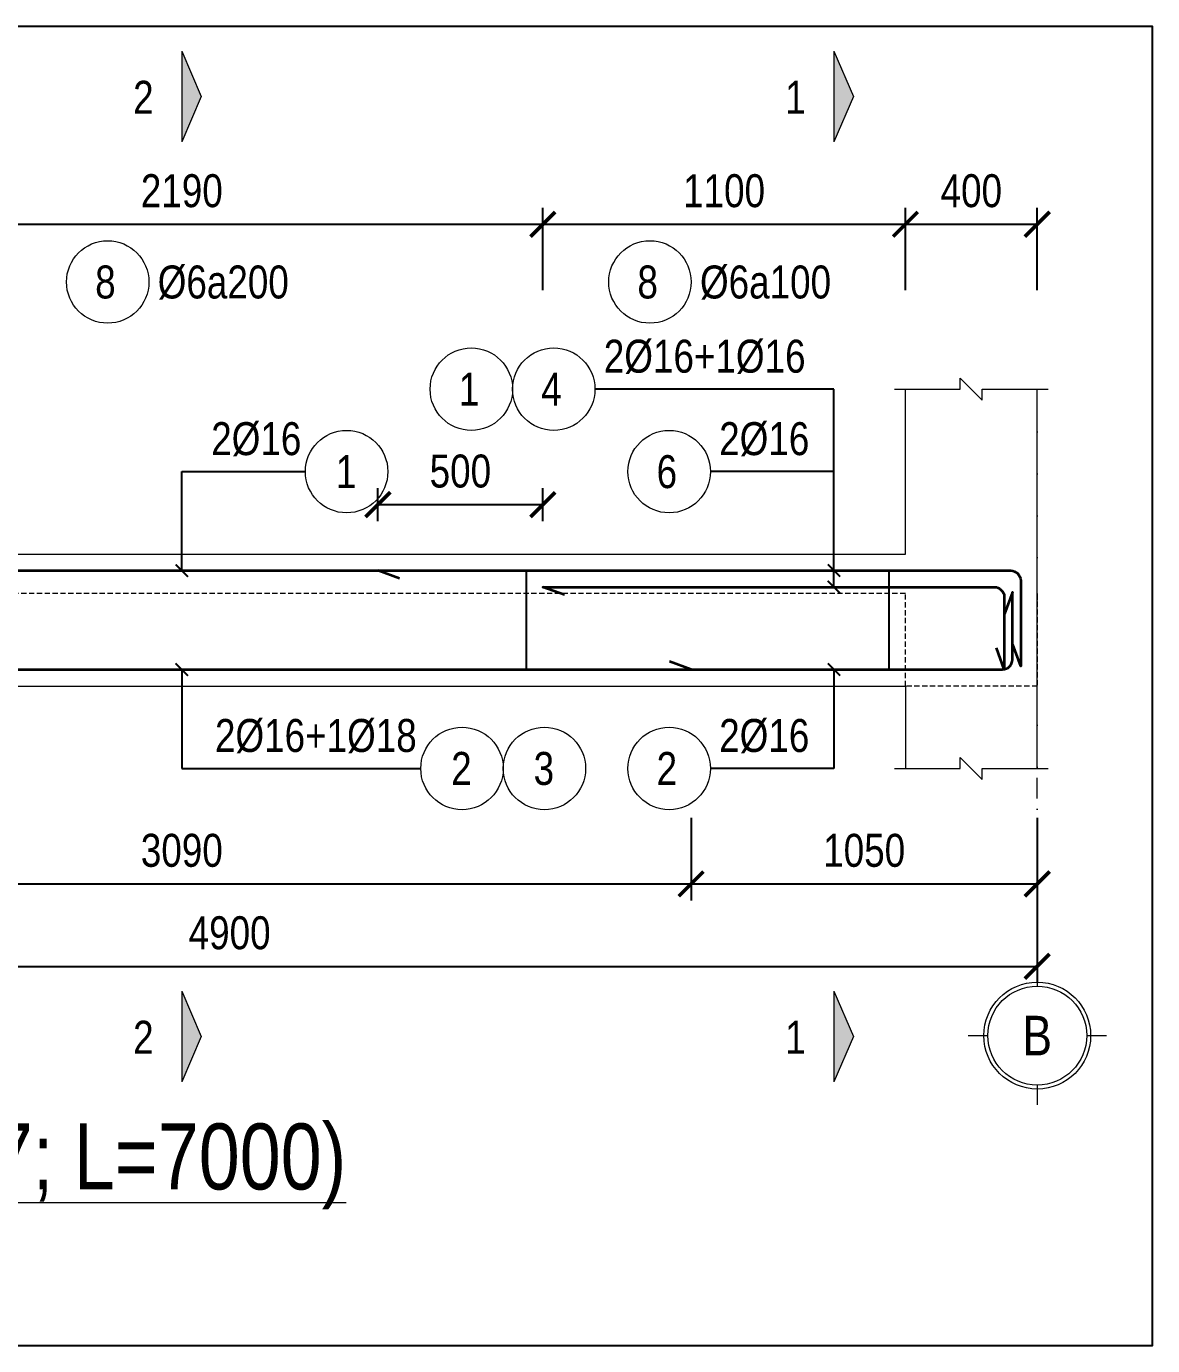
# Model space of a CAD drawing. Extents: x -165145 to 691808, y -202842 to 311040.
# Drawn here: x 342032 to 345448, y -79270 to -75270 of the extents above; entities that cross this region are included whole.
import ezdxf
from ezdxf.enums import TextEntityAlignment as Align

# ---------------------------------------------------------------- set-up
doc = ezdxf.new("R2010")
doc.units = 0
doc.header["$LTSCALE"] = 10
doc.header["$MEASUREMENT"] = 0
doc.linetypes.add('DASHDOT2', pattern=[12.7, 6.35, -3.175, 0, -3.175])
doc.linetypes.add('HIDDEN', pattern=[2.3807, 1.587, -0.7937])
doc.layers.get('0').update_dxf_attribs({"linetype": 'CONTINUOUS'})
doc.layers.get('Defpoints').update_dxf_attribs({"color": 5, "linetype": 'CONTINUOUS'})
for name, color, linetype, lineweight in [('DCE_BaoBeTong', 4, 'CONTINUOUS', 18), ('DCE_Block', 8, 'CONTINUOUS', 9), ('DCE_Dim', 254, 'CONTINUOUS', 9), ('DCE_MCZiCZac', 144, 'CONTINUOUS', 13), ('DCE_NetKhuat', 9, 'HIDDEN', 5), ('Dce_text', 7, 'CONTINUOUS', 13), ('DCE_ThepChu', 1, 'CONTINUOUS', 35), ('DCE_ThepDai', 220, 'CONTINUOUS', 25), ('DCE_Truc', 8, 'DASHDOT2', 13)]:
    doc.layers.add(name, color=color, linetype=linetype, lineweight=lineweight)
doc.styles.add('Dce_Text', font='arial.ttf', dxfattribs={"width": 0.8})
doc.dimstyles.new('Dce_208MV', dxfattribs={"dimscale": 25, "dimtxt": 2.5, "dimasz": 1.5, "dimexe": 1, "dimexo": 2, "dimgap": 1, "dimtad": 1, "dimdec": 0, "dimrnd": 5, "dimtxsty": 'Dce_Text', "dimblk": 'ARCHTICK', "dimcen": 2.5, "dimclrd": 8, "dimclre": 8, "dimclrt": 3, "dimadec": 0, "dimazin": 0, "dimtfac": 1, "dimtdec": 0, "dimtix": 1, "dimtmove": 2, "dimatfit": 3, "dimldrblk": 'ARCHTICK', "dimfxl": 1, "dimarcsym": 0})
doc.dimstyles.new('Dce_50MV', dxfattribs={"dimscale": 50, "dimtxt": 2, "dimasz": 1.5, "dimexe": 1, "dimexo": 2, "dimgap": 1, "dimtad": 1, "dimdec": 0, "dimtxsty": 'Dce_Text', "dimblk": 'ARCHTICK', "dimcen": 2.5, "dimclrd": 8, "dimclre": 8, "dimclrt": 3, "dimadec": 0, "dimazin": 0, "dimtfac": 1, "dimtdec": 0, "dimtix": 1, "dimtmove": 2, "dimatfit": 3, "dimldrblk": 'ARCHTICK', "dimfxl": 4, "dimfxlon": 1, "dimarcsym": 0})

# ---------------------------------------------------------------- blocks, each defined once
blk = doc.blocks.new('Dce_KhTenDam')
at = {"color": 255, "linetype": 'ByBlock', "lineweight": -2, "style": 'Dce_Text', "width": 0.8}
blk.add_attdef('TENDAM', text='', height=2, dxfattribs=at).set_placement((0, 0.735), align=Align.CENTER)
at = {"color": 11, "lineweight": 25, "style": 'Dce_Text', "width": 0.8}
blk.add_attdef('TL', text='', height=1, dxfattribs=at).set_placement((0, -1.999), align=Align.CENTER)
blk = doc.blocks.new('Dce_KhTenTruc')
at = {"layer": 'DCE_Block'}
blk.add_circle((0, -3.5), 2.7, dxfattribs=at)
at = {"layer": 'DCE_Block', "color": 3}
blk.add_circle((0, -3.5), 2.5, dxfattribs=at)
at = {"layer": 'DCE_Truc'}
for p, q in [((0, 0), (0, -1)), ((-3.5, -3.5), (-2.5, -3.5)), ((2.5, -3.5), (3.5, -3.5)), ((0, -6), (0, -7))]:
    blk.add_line(p, q, dxfattribs=at)
at = {"layer": 'Dce_text', "color": 2, "style": 'Dce_Text', "width": 0.8}
blk.add_attdef('TRUC', text='', height=2, dxfattribs=at).set_placement((0, -4.5), align=Align.CENTER)
blk = doc.blocks.new('_ArchTick')
at = {"color": 0, "linetype": 'ByBlock', "const_width": 0.15}
blk.add_lwpolyline([(-0.5, -0.5), (0.5, 0.5)], dxfattribs=at)
blk = doc.blocks.new('*D2674')
at = {"layer": 'DCE_Dim', "color": 8, "lineweight": -2, "transparency": 16777216}
for p, q in [((343098.2, -76770.5), (343098.2, -76670.5)), ((343598.2, -76770.5), (343598.2, -76670.5)), ((343098.2, -76720.5), (343598.2, -76720.5))]:
    blk.add_line(p, q, dxfattribs=at)
at = {"layer": 'Defpoints', "color": 0, "transparency": 16777216}
for p in [(343598.2, -76720.5), (343098.2, -76870.5), (343598.2, -76870.5)]:
    blk.add_point(p, dxfattribs=at)
at = {"layer": 'DCE_Dim', "color": 8, "lineweight": -2, "transparency": 16777216, "xscale": 75, "yscale": 75, "zscale": 75, "rotation": 180}
blk.add_blockref('_ArchTick', (343098.2, -76720.5), dxfattribs=at)
at = {"layer": 'DCE_Dim', "color": 8, "lineweight": -2, "transparency": 16777216, "xscale": 75, "yscale": 75, "zscale": 75}
blk.add_blockref('_ArchTick', (343598.2, -76720.5), dxfattribs=at)
at = {"layer": 'DCE_Dim', "color": 3, "transparency": 16777216, "insert": (343348.2, -76619.4), "char_height": 100, "attachment_point": 5, "style": 'Dce_Text'}
blk.add_mtext('500', dxfattribs=at)
blk = doc.blocks.new('*D2679')
at = {"layer": 'DCE_Dim', "color": 8, "lineweight": -2, "transparency": 16777216}
for p, q in [((340198.2, -77920.5), (340198.2, -78170.5)), ((345098.2, -77920.5), (345098.2, -78170.5)), ((340198.2, -78120.5), (345098.2, -78120.5))]:
    blk.add_line(p, q, dxfattribs=at)
at = {"layer": 'Defpoints', "color": 0, "transparency": 16777216}
for p in [(340198.2, -77520.5), (345098.2, -77520.5), (345098.2, -78120.5)]:
    blk.add_point(p, dxfattribs=at)
at = {"layer": 'DCE_Dim', "color": 8, "lineweight": -2, "transparency": 16777216, "xscale": 75, "yscale": 75, "zscale": 75, "rotation": 180}
blk.add_blockref('_ArchTick', (340198.2, -78120.5), dxfattribs=at)
at = {"layer": 'DCE_Dim', "color": 8, "lineweight": -2, "transparency": 16777216, "xscale": 75, "yscale": 75, "zscale": 75}
blk.add_blockref('_ArchTick', (345098.2, -78120.5), dxfattribs=at)
at = {"layer": 'DCE_Dim', "color": 3, "transparency": 16777216, "insert": (342648.2, -78019.4), "char_height": 100, "attachment_point": 5, "style": 'Dce_Text'}
blk.add_mtext('4900', dxfattribs=at)
blk = doc.blocks.new('*D2681')
at = {"layer": 'DCE_Dim', "color": 8, "lineweight": -2, "transparency": 16777216}
for p, q in [((340958.2, -77670.5), (340958.2, -77920.5)), ((344048.2, -77670.5), (344048.2, -77920.5)), ((340958.2, -77870.5), (344048.2, -77870.5))]:
    blk.add_line(p, q, dxfattribs=at)
at = {"layer": 'Defpoints', "color": 0, "transparency": 16777216}
for p in [(340958.2, -77520.5), (344048.2, -77520.5), (344048.2, -77870.5)]:
    blk.add_point(p, dxfattribs=at)
at = {"layer": 'DCE_Dim', "color": 8, "lineweight": -2, "transparency": 16777216, "xscale": 75, "yscale": 75, "zscale": 75, "rotation": 180}
blk.add_blockref('_ArchTick', (340958.2, -77870.5), dxfattribs=at)
at = {"layer": 'DCE_Dim', "color": 8, "lineweight": -2, "transparency": 16777216, "xscale": 75, "yscale": 75, "zscale": 75}
blk.add_blockref('_ArchTick', (344048.2, -77870.5), dxfattribs=at)
at = {"layer": 'DCE_Dim', "color": 3, "transparency": 16777216, "insert": (342503.2, -77769.4), "char_height": 100, "attachment_point": 5, "style": 'Dce_Text'}
blk.add_mtext('3090', dxfattribs=at)
blk = doc.blocks.new('*D2682')
at = {"layer": 'DCE_Dim', "color": 8, "lineweight": -2, "transparency": 16777216}
for p, q in [((344048.2, -77670.5), (344048.2, -77920.5)), ((345098.2, -77670.5), (345098.2, -77920.5)), ((344048.2, -77870.5), (345098.2, -77870.5))]:
    blk.add_line(p, q, dxfattribs=at)
at = {"layer": 'Defpoints', "color": 0, "transparency": 16777216}
for p in [(344048.2, -77520.5), (345098.2, -77520.5), (345098.2, -77870.5)]:
    blk.add_point(p, dxfattribs=at)
at = {"layer": 'DCE_Dim', "color": 8, "lineweight": -2, "transparency": 16777216, "xscale": 75, "yscale": 75, "zscale": 75, "rotation": 180}
blk.add_blockref('_ArchTick', (344048.2, -77870.5), dxfattribs=at)
at = {"layer": 'DCE_Dim', "color": 8, "lineweight": -2, "transparency": 16777216, "xscale": 75, "yscale": 75, "zscale": 75}
blk.add_blockref('_ArchTick', (345098.2, -77870.5), dxfattribs=at)
at = {"layer": 'DCE_Dim', "color": 3, "transparency": 16777216, "insert": (344573.2, -77769.4), "char_height": 100, "attachment_point": 5, "style": 'Dce_Text'}
blk.add_mtext('1050', dxfattribs=at)
blk = doc.blocks.new('*D2687')
at = {"layer": 'DCE_Dim', "color": 8, "lineweight": -2, "transparency": 16777216}
for p, q in [((341408.2, -76070.5), (341408.2, -75820.5)), ((343598.2, -76070.5), (343598.2, -75820.5)), ((341408.2, -75870.5), (343598.2, -75870.5))]:
    blk.add_line(p, q, dxfattribs=at)
at = {"layer": 'Defpoints', "color": 0, "transparency": 16777216}
for p in [(343598.2, -75870.5), (341408.2, -76370.5), (343598.2, -76370.5)]:
    blk.add_point(p, dxfattribs=at)
at = {"layer": 'DCE_Dim', "color": 8, "lineweight": -2, "transparency": 16777216, "xscale": 75, "yscale": 75, "zscale": 75, "rotation": 180}
blk.add_blockref('_ArchTick', (341408.2, -75870.5), dxfattribs=at)
at = {"layer": 'DCE_Dim', "color": 8, "lineweight": -2, "transparency": 16777216, "xscale": 75, "yscale": 75, "zscale": 75}
blk.add_blockref('_ArchTick', (343598.2, -75870.5), dxfattribs=at)
at = {"layer": 'DCE_Dim', "color": 3, "transparency": 16777216, "insert": (342503.2, -75769.4), "char_height": 100, "attachment_point": 5, "style": 'Dce_Text'}
blk.add_mtext('2190', dxfattribs=at)
blk = doc.blocks.new('Dce_KhtThepDai')
blk.add_circle((-4.497, -3.5), 2.5)
at = {"color": 11, "style": 'Dce_Text', "width": 0.8}
blk.add_attdef('SH', text='', height=2, dxfattribs=at).set_placement((-4.635, -4.5), align=Align.CENTER)
at = {"color": 3, "style": 'Dce_Text', "width": 0.8}
blk.add_attdef('DKVAKC', (-1.461, -4.5), '', height=2, dxfattribs=at)
blk = doc.blocks.new('*D2688')
at = {"layer": 'DCE_Dim', "color": 8, "lineweight": -2, "transparency": 16777216}
for p, q in [((343598.2, -76070.5), (343598.2, -75820.5)), ((344698.2, -76070.5), (344698.2, -75820.5)), ((343598.2, -75870.5), (344698.2, -75870.5))]:
    blk.add_line(p, q, dxfattribs=at)
at = {"layer": 'Defpoints', "color": 0, "transparency": 16777216}
for p in [(344698.2, -75870.5), (343598.2, -76370.5), (344698.2, -76370.5)]:
    blk.add_point(p, dxfattribs=at)
at = {"layer": 'DCE_Dim', "color": 8, "lineweight": -2, "transparency": 16777216, "xscale": 75, "yscale": 75, "zscale": 75, "rotation": 180}
blk.add_blockref('_ArchTick', (343598.2, -75870.5), dxfattribs=at)
at = {"layer": 'DCE_Dim', "color": 8, "lineweight": -2, "transparency": 16777216, "xscale": 75, "yscale": 75, "zscale": 75}
blk.add_blockref('_ArchTick', (344698.2, -75870.5), dxfattribs=at)
at = {"layer": 'DCE_Dim', "color": 3, "transparency": 16777216, "insert": (344148.2, -75769.4), "char_height": 100, "attachment_point": 5, "style": 'Dce_Text'}
blk.add_mtext('1100', dxfattribs=at)
blk = doc.blocks.new('*D2689')
at = {"layer": 'DCE_Dim', "color": 8, "lineweight": -2, "transparency": 16777216}
for p, q in [((344698.2, -76070.5), (344698.2, -75820.5)), ((345098.2, -76070.5), (345098.2, -75820.5)), ((344698.2, -75870.5), (345098.2, -75870.5))]:
    blk.add_line(p, q, dxfattribs=at)
at = {"layer": 'Defpoints', "color": 0, "transparency": 16777216}
for p in [(345098.2, -75870.5), (344698.2, -76370.5), (345098.2, -76370.5)]:
    blk.add_point(p, dxfattribs=at)
at = {"layer": 'DCE_Dim', "color": 8, "lineweight": -2, "transparency": 16777216, "xscale": 75, "yscale": 75, "zscale": 75, "rotation": 180}
blk.add_blockref('_ArchTick', (344698.2, -75870.5), dxfattribs=at)
at = {"layer": 'DCE_Dim', "color": 8, "lineweight": -2, "transparency": 16777216, "xscale": 75, "yscale": 75, "zscale": 75}
blk.add_blockref('_ArchTick', (345098.2, -75870.5), dxfattribs=at)
at = {"layer": 'DCE_Dim', "color": 3, "transparency": 16777216, "insert": (344898.2, -75769.4), "char_height": 100, "attachment_point": 5, "style": 'Dce_Text'}
blk.add_mtext('400', dxfattribs=at)
blk = doc.blocks.new('DCE_MatCatA')
blk.add_hatch(color=3).paths.add_polyline_path([(0, 5.5), (0, 0), (1.179, 2.75)])
at = {"color": 3}
for p, q in [((0, 5.5), (0, 0)), ((0, 5.5), (1.179, 2.75)), ((1.179, 2.75), (0, 0))]:
    blk.add_line(p, q, dxfattribs=at)
at = {"color": 11, "style": 'Dce_Text', "width": 0.8}
blk.add_attdef('1', text='', height=2, dxfattribs=at).set_placement((-2.332, 1.699), align=Align.CENTER)
blk = doc.blocks.new('Dce_KhtMcThepTangCuong')
blk.add_circle((2.5, 0), 2.5)
at = {"color": 3, "style": 'Dce_Text', "width": 0.8}
blk.add_attdef('DKVAKC', text='', height=2, dxfattribs=at).set_placement((-0.248, 1), align=Align.RIGHT)
at = {"color": 11, "style": 'Dce_Text', "width": 0.8}
blk.add_attdef('SH', text='', height=2, dxfattribs=at).set_placement((2.466, -1), align=Align.CENTER)
blk = doc.blocks.new('Dce_KhtThepLop1Trai')
for centre in [(-7.5, 0), (-2.5, 0)]:
    blk.add_circle(centre, 2.5)
at = {"color": 3, "style": 'Dce_Text', "width": 0.8}
blk.add_attdef('DKVAKC', (0.537, 1), '', height=2, dxfattribs=at)
at = {"color": 11, "style": 'Dce_Text', "width": 0.8}
for tag, p in [('SH', (-7.638, -1)), ('SH2', (-2.638, -1))]:
    blk.add_attdef(tag, text='', height=2, dxfattribs=at).set_placement(p, align=Align.CENTER)
blk = doc.blocks.new('Dce_KhtMcThepChu')
blk.add_circle((-2.5, 0), 2.5)
at = {"color": 3, "style": 'Dce_Text', "width": 0.8}
blk.add_attdef('DKVAKC', (0.537, 1), '', height=2, dxfattribs=at)
at = {"color": 11, "style": 'Dce_Text', "width": 0.8}
blk.add_attdef('SH', text='', height=2, dxfattribs=at).set_placement((-2.638, -1), align=Align.CENTER)
blk = doc.blocks.new('Dce_KhtThepLop1Phai')
for centre in [(2.5, 0), (7.5, 0)]:
    blk.add_circle(centre, 2.5)
at = {"color": 3, "style": 'Dce_Text', "width": 0.8}
blk.add_attdef('DKVAKC', text='', height=2, dxfattribs=at).set_placement((-0.248, 1), align=Align.RIGHT)
at = {"color": 11, "style": 'Dce_Text', "width": 0.8}
for tag, p in [('SH', (2.466, -1)), ('SH2', (7.466, -1))]:
    blk.add_attdef(tag, text='', height=2, dxfattribs=at).set_placement(p, align=Align.CENTER)

msp = doc.modelspace()

# ---------------------------------------------------------------- linework, layer by layer
at = {"layer": 'DCE_BaoBeTong'}
for points in [[(344698.18097, -76870.49236), (344698.18097, -76370.49236)], [(345098.18097, -77520.49236), (345098.18097, -76370.49236)], [(340308.18097, -76870.49236), (344698.18097, -76870.49236)], [(340308.18097, -77270.49236), (344698.18097, -77270.49236)], [(344698.18097, -77270.49236), (344698.18097, -77520.49236)]]:
    msp.add_lwpolyline(points, dxfattribs=at)
at = {"layer": 'DCE_MCZiCZac'}
for points in [[(344664.84763, -76370.49236), (344864.84763, -76370.49236), (344864.84763, -76337.15903), (344931.5143, -76403.82569), (344931.5143, -76370.49236), (345131.5143, -76370.49236)], [(344664.84763, -77520.49236), (344864.84763, -77520.49236), (344864.84763, -77487.15903), (344931.5143, -77553.82569), (344931.5143, -77520.49236), (345131.5143, -77520.49236)]]:
    msp.add_lwpolyline(points, dxfattribs=at)
at = {"layer": 'DCE_NetKhuat'}
msp.add_lwpolyline([(345098.18097, -76990.49236), (345098.18097, -77270.49236), (344698.18097, -77270.49236), (344698.18097, -76990.49236), (340308.18097, -76990.49236), (340308.18097, -77270.49236), (340088.18097, -77270.49236), (340088.18097, -76990.49236), (338318.18097, -76990.49236), (338318.18097, -77270.49236), (338098.18097, -77270.49236), (338098.18097, -76990.49236)], dxfattribs=at)
at = {"layer": 'DCE_ThepChu'}
for points in [[(338172.12238, -77154.71388), (338148.18097, -77220.49236), (338148.18097, -76950.49236, -0.3926990817), (338178.18097, -76920.49236), (345018.18097, -76920.49236, -0.3926990817), (345048.18097, -76950.49236), (345048.18097, -77210.49236), (345024.23956, -77144.71388)], [(338197.12238, -76986.27084), (338173.18097, -76920.49236), (338173.18097, -77190.49236, 0.3926990817), (338203.18097, -77220.49236), (344993.18097, -77220.49236, 0.3926990817), (345023.18097, -77190.49236), (345023.18097, -76985.49236), (344999.23956, -77051.27084)], [(343163.95945, -76944.43377), (343098.18097, -76920.49236), (345018.18097, -76920.49236, -0.3926990817), (345048.18097, -76950.49236), (345048.18097, -77210.49236), (345024.23956, -77144.71388)], [(343663.95945, -76994.43377), (343598.18097, -76970.49236), (344968.18097, -76970.49236, -0.3926990817), (344998.18097, -77000.49236), (344998.18097, -77220.49236), (344974.23956, -77154.71388)]]:
    msp.add_lwpolyline(points, format="xyb", dxfattribs=at)
msp.add_lwpolyline([(341023.95945, -77196.55095), (340958.18097, -77220.49236), (344048.18097, -77220.49236), (343982.40248, -77196.55095)], dxfattribs=at)
at = {"layer": 'DCE_ThepDai'}
for points in [[(343548.18097, -76920.49236), (343548.18097, -77220.49236)], [(344648.18097, -76920.49236), (344648.18097, -77220.49236)]]:
    msp.add_lwpolyline(points, dxfattribs=at)
at = {"layer": 'DCE_Truc'}
msp.add_lwpolyline([(345098.18097, -78120.49236), (345098.18097, -76370.49236)], dxfattribs=at)
at = {"layer": 'Defpoints'}
msp.add_lwpolyline([(337248.18097, -75270.49236), (337248.18097, -79270.49236), (345448.18097, -79270.49236), (345448.18097, -75270.49236)], close=True, dxfattribs=at)

# ---------------------------------------------------------------- block references
at = {"layer": 'DCE_Block'}
for name, p, xscale, yscale, zscale, values in [('DCE_MatCatA', (342503.18097, -75620.49236), 50, 50, 50, {'1': '2'}), ('DCE_MatCatA', (344481.5143, -75620.49236), 50, 50, 50, {'1': '1'}), ('Dce_KhtThepDai', (342503.18097, -75870.49236), 50, 50, 50, {'DKVAKC': '%%c6a200', 'SH': '8'}), ('Dce_KhtThepDai', (344148.18097, -75870.49236), 50, 50, 50, {'DKVAKC': '%%c6a100', 'SH': '8'}), ('Dce_KhtThepLop1Trai', (343756.5143, -76370.49236), 50, 50, 50, {'DKVAKC': '2%%c16+1%%c16', 'SH2': '4', 'SH': '1'}), ('Dce_KhtMcThepTangCuong', (342878.18097, -76620.49236), 50, 50, 50, {'SH': '1', 'DKVAKC': '2%%c16'}), ('Dce_KhtMcThepChu', (344106.5143, -76620.49236), 50, 50, 50, {'DKVAKC': '2%%c16', 'SH': '6'}), ('Dce_KhtThepLop1Phai', (343228.18097, -77520.49236), 50, 50, 50, {'SH2': '3', 'DKVAKC': '2%%c16+1%%c18', 'SH': '2'}), ('Dce_KhtMcThepChu', (344106.5143, -77520.49236), 50, 50, 50, {'DKVAKC': '2%%c16', 'SH': '2'}), ('DCE_MatCatA', (342503.18097, -78470.49236), 50, 50, 50, {'1': '2'}), ('DCE_MatCatA', (344481.5143, -78470.49236), 50, 50, 50, {'1': '1'}), ('Dce_KhTenDam', (341598.18097, -78870.49236), 100, 100, 100, {'TENDAM': '%%uDẦM 1DY-3 (SL=7; L=7000)', 'TL': '%%UTỶ LỆ: 1/50'})]:
    msp.add_blockref(name, p, dxfattribs=dict(at, xscale=xscale, yscale=yscale, zscale=zscale)).add_auto_attribs(values)
at = {"layer": 'DCE_Truc', "xscale": 60, "yscale": 60, "zscale": 60}
msp.add_blockref('Dce_KhTenTruc', (345098.18097, -78120.49236), dxfattribs=at).add_auto_attribs({'TRUC': 'B'})

# ---------------------------------------------------------------- dimensions: what is measured, and where the dimension line sits
at = {"layer": 'DCE_Dim'}
for base, p1, p2, picture, middle in [((343598.18097, -75870.49236), (341408.18097, -76370.49236), (343598.18097, -76370.49236), '*D2687', (342503.18097, -75769.43506)), ((344698.18097, -75870.49236), (343598.18097, -76370.49236), (344698.18097, -76370.49236), '*D2688', (344148.18097, -75769.43506)), ((345098.18097, -75870.49236), (344698.18097, -76370.49236), (345098.18097, -76370.49236), '*D2689', (344898.18097, -75769.43506)), ((343598.18097, -76720.49236), (343098.18097, -76870.49236), (343598.18097, -76870.49236), '*D2674', (343348.18097, -76619.43506)), ((345098.18097, -78120.49236), (340198.18097, -77520.49236), (345098.18097, -77520.49236), '*D2679', (342648.18097, -78019.43506)), ((344048.18097, -77870.49236), (340958.18097, -77520.49236), (344048.18097, -77520.49236), '*D2681', (342503.18097, -77769.40095)), ((345098.18097, -77870.49236), (344048.18097, -77520.49236), (345098.18097, -77520.49236), '*D2682', (344573.18097, -77769.43506))]:
    dim = msp.add_linear_dim(base=base, p1=p1, p2=p2, dimstyle='Dce_50MV', dxfattribs=at)
    dim.commit()
    dim.dimension.update_dxf_attribs({"geometry": picture, "text_midpoint": middle})

# ---------------------------------------------------------------- leaders
at = {"layer": 'DCE_Block'}
for points in [[(344481.5143, -76920.49236), (344481.5143, -76370.49236), (343756.5143, -76370.49236)], [(342503.18097, -76920.49236), (342503.18097, -76620.49236), (342878.18097, -76620.49236)], [(344481.5143, -76970.49236), (344481.5143, -76620.49236), (344106.5143, -76620.49236)], [(342503.18097, -77220.49236), (342503.18097, -77520.49236), (343228.18097, -77520.49236)], [(344481.5143, -77220.49236), (344481.5143, -77520.49236), (344106.5143, -77520.49236)]]:
    msp.add_leader(points, dimstyle='Dce_208MV', dxfattribs=at)

doc.saveas('drawing.dxf')
